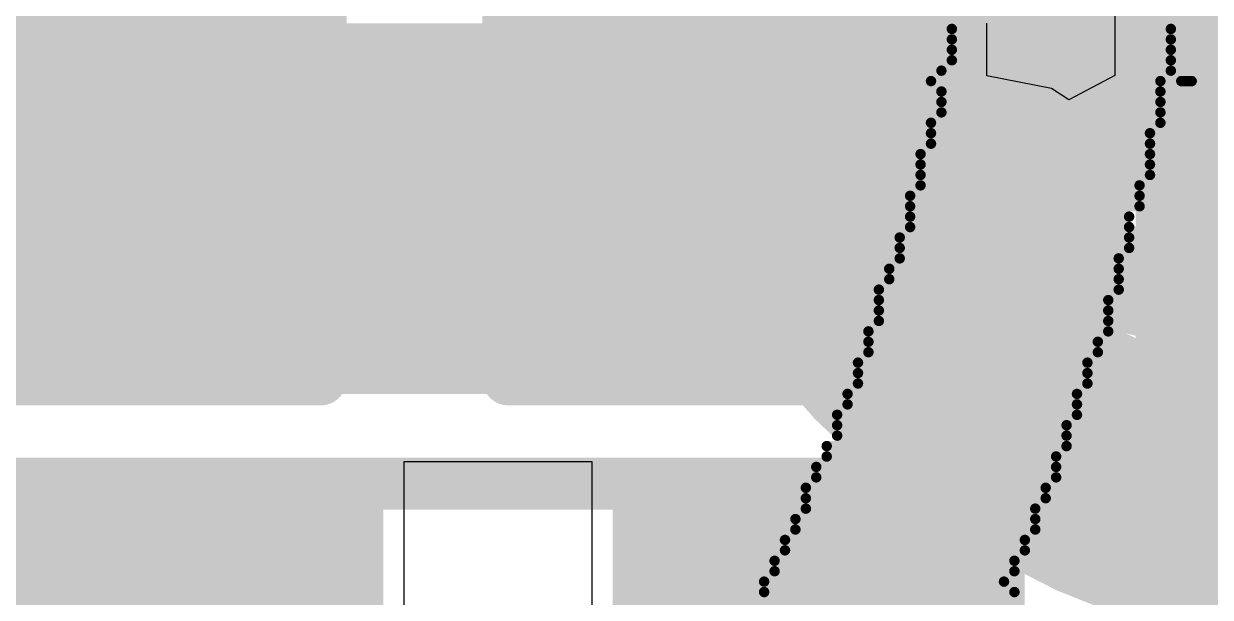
# Model space of a CAD drawing. Header units: inches. Extents: x -5 to 426, y -53 to 116.
# Drawn here: x 35.24 to 38.13, y -10.555 to -9.158 of the extents above; entities that cross this region are included whole.
import ezdxf

# ---------------------------------------------------------------- set-up
doc = ezdxf.new("R2010")
doc.units = ezdxf.units.IN
for name, color, linetype in [('Board Outline', 216, 'Continuous'), ('Bottom Layer', 5, 'Continuous'), ('Bottom Overlay', 54, 'Continuous'), ('Top Layer', 1, 'Continuous'), ('Top Overlay', 2, 'Continuous'), ('Top Paste', 8, 'Continuous'), ('Top Solder', 216, 'Continuous')]:
    doc.layers.add(name, color=color, linetype=linetype)

# ---------------------------------------------------------------- blocks, each defined once
blk = doc.blocks.new('R___0603_3')
at = {"layer": 'Top Layer'}
for points in [[(-0.381, 0.4445), (-0.381, -0.4445), (-1.143, -0.4445), (-1.143, 0.4445)], [(1.143, 0.4445), (1.143, -0.4445), (0.381, -0.4445), (0.381, 0.4445)]]:
    blk.add_hatch(color=1, dxfattribs=at).paths.add_polyline_path(points)
at = {"layer": 'Top Paste'}
for points in [[(-0.381, 0.4445), (-0.381, -0.4445), (-1.143, -0.4445), (-1.143, 0.4445)], [(1.143, 0.4445), (1.143, -0.4445), (0.381, -0.4445), (0.381, 0.4445)]]:
    blk.add_hatch(color=8, dxfattribs=at).paths.add_polyline_path(points)
at = {"layer": 'Top Solder'}
for points in [[(-0.2794, 0.5461), (-0.2794, -0.5461), (-1.2446, -0.5461), (-1.2446, 0.5461)], [(1.2446, 0.5461), (1.2446, -0.5461), (0.2794, -0.5461), (0.2794, 0.5461)]]:
    blk.add_hatch(color=216, dxfattribs=at).paths.add_polyline_path(points)
at = {"layer": 'Top Overlay'}
for points in [[(-1.2192, 0.5334, 0.127, 0.127, 0), (-1.2192, -0.5334, 0.127, 0.127, 0)], [(-1.2192, 0.5334, 0.127, 0.127, 0), (1.2192, 0.5334, 0.127, 0.127, 0)], [(1.2192, 0.5334, 0.127, 0.127, 0), (1.2192, -0.5334, 0.127, 0.127, 0)], [(-1.2192, -0.5334, 0.127, 0.127, 0), (1.2192, -0.5334, 0.127, 0.127, 0)]]:
    blk.add_lwpolyline(points, format="xyseb", dxfattribs=at)
for points in [[(-1.25095, 0.5334, 0.0635, 0.0635, 1), (-1.18745, 0.5334, 0.0635, 0.0635, 1)], [(-1.25095, 0.5334, 0.0635, 0.0635, 1), (-1.18745, 0.5334, 0.0635, 0.0635, 1)], [(1.18745, 0.5334, 0.0635, 0.0635, 1), (1.25095, 0.5334, 0.0635, 0.0635, 1)], [(1.18745, 0.5334, 0.0635, 0.0635, 1), (1.25095, 0.5334, 0.0635, 0.0635, 1)], [(-1.25095, -0.5334, 0.0635, 0.0635, 1), (-1.18745, -0.5334, 0.0635, 0.0635, 1)], [(-1.25095, -0.5334, 0.0635, 0.0635, 1), (-1.18745, -0.5334, 0.0635, 0.0635, 1)], [(1.18745, -0.5334, 0.0635, 0.0635, 1), (1.25095, -0.5334, 0.0635, 0.0635, 1)], [(1.18745, -0.5334, 0.0635, 0.0635, 1), (1.25095, -0.5334, 0.0635, 0.0635, 1)]]:
    blk.add_lwpolyline(points, format="xyseb", close=True, dxfattribs=at)
blk = doc.blocks.new('R___0603_6')
at = {"layer": 'Top Layer'}
for points in [[(-0.381, 0.4445), (-0.381, -0.4445), (-1.143, -0.4445), (-1.143, 0.4445)], [(1.143, 0.4445), (1.143, -0.4445), (0.381, -0.4445), (0.381, 0.4445)]]:
    blk.add_hatch(color=1, dxfattribs=at).paths.add_polyline_path(points)
at = {"layer": 'Top Paste'}
for points in [[(-0.381, 0.4445), (-0.381, -0.4445), (-1.143, -0.4445), (-1.143, 0.4445)], [(1.143, 0.4445), (1.143, -0.4445), (0.381, -0.4445), (0.381, 0.4445)]]:
    blk.add_hatch(color=8, dxfattribs=at).paths.add_polyline_path(points)
at = {"layer": 'Top Solder'}
for points in [[(-0.2794, 0.5461), (-0.2794, -0.5461), (-1.2446, -0.5461), (-1.2446, 0.5461)], [(1.2446, 0.5461), (1.2446, -0.5461), (0.2794, -0.5461), (0.2794, 0.5461)]]:
    blk.add_hatch(color=216, dxfattribs=at).paths.add_polyline_path(points)
at = {"layer": 'Top Overlay'}
for points in [[(-1.2192, 0.5334, 0.127, 0.127, 0), (1.2192, 0.5334, 0.127, 0.127, 0)], [(-1.2192, 0.5334, 0.127, 0.127, 0), (-1.2192, -0.5334, 0.127, 0.127, 0)], [(1.2192, 0.5334, 0.127, 0.127, 0), (1.2192, -0.5334, 0.127, 0.127, 0)], [(-1.2192, -0.5334, 0.127, 0.127, 0), (1.2192, -0.5334, 0.127, 0.127, 0)]]:
    blk.add_lwpolyline(points, format="xyseb", dxfattribs=at)
for points in [[(-1.25095, 0.5334, 0.0635, 0.0635, 1), (-1.18745, 0.5334, 0.0635, 0.0635, 1)], [(-1.25095, 0.5334, 0.0635, 0.0635, 1), (-1.18745, 0.5334, 0.0635, 0.0635, 1)], [(1.18745, 0.5334, 0.0635, 0.0635, 1), (1.25095, 0.5334, 0.0635, 0.0635, 1)], [(1.18745, 0.5334, 0.0635, 0.0635, 1), (1.25095, 0.5334, 0.0635, 0.0635, 1)], [(-1.25095, -0.5334, 0.0635, 0.0635, 1), (-1.18745, -0.5334, 0.0635, 0.0635, 1)], [(-1.25095, -0.5334, 0.0635, 0.0635, 1), (-1.18745, -0.5334, 0.0635, 0.0635, 1)], [(1.18745, -0.5334, 0.0635, 0.0635, 1), (1.25095, -0.5334, 0.0635, 0.0635, 1)], [(1.18745, -0.5334, 0.0635, 0.0635, 1), (1.25095, -0.5334, 0.0635, 0.0635, 1)]]:
    blk.add_lwpolyline(points, format="xyseb", close=True, dxfattribs=at)
blk = doc.blocks.new('TQFN_16_EP_3_3__49')
at = {"layer": 'Top Layer'}
for points in [[(-1.825, 0.9), (-1.025, 0.9), (-1.025, 0.6), (-1.825, 0.6)], [(-1.825, 0.4), (-1.025, 0.4), (-1.025, 0.1), (-1.825, 0.1)], [(-1.825, -0.1), (-1.025, -0.1), (-1.025, -0.4), (-1.825, -0.4)]]:
    blk.add_hatch(color=1, dxfattribs=at).paths.add_polyline_path(points)
at = {"layer": 'Top Paste'}
for points in [[(-1.825, 0.9), (-1.025, 0.9), (-1.025, 0.6), (-1.825, 0.6)], [(-1.825, 0.4), (-1.025, 0.4), (-1.025, 0.1), (-1.825, 0.1)], [(-1.825, -0.1), (-1.025, -0.1), (-1.025, -0.4), (-1.825, -0.4)]]:
    blk.add_hatch(color=8, dxfattribs=at).paths.add_polyline_path(points)
at = {"layer": 'Top Solder'}
for points in [[(-1.9266, 1.0016), (-0.9234, 1.0016), (-0.9234, 0.4984), (-1.9266, 0.4984)], [(-1.9266, 0.5016), (-0.9234, 0.5016), (-0.9234, -0.0016), (-1.9266, -0.0016)], [(-1.9266, 0.0016), (-0.9234, 0.0016), (-0.9234, -0.5016), (-1.9266, -0.5016)]]:
    blk.add_hatch(color=216, dxfattribs=at).paths.add_polyline_path(points)
at = {"layer": 'Top Overlay'}
for points in [[(-2.1082, 0.9144, 0.127, 0.127, 0), (-1.9812, 0.7874, 0.127, 0.127, 0)], [(-2.1082, 0.6604, 0.127, 0.127, 0), (-2.1082, 0.9144, 0.127, 0.127, 0)], [(-2.1082, 0.6604, 0.127, 0.127, 0), (-1.9812, 0.7874, 0.127, 0.127, 0)]]:
    blk.add_lwpolyline(points, format="xyseb", dxfattribs=at)
for points in [[(-2.1399, 0.9144, 0.0635, 0.0635, 1), (-2.0764, 0.9144, 0.0635, 0.0635, 1)], [(-2.1399, 0.9144, 0.0635, 0.0635, 1), (-2.0764, 0.9144, 0.0635, 0.0635, 1)], [(-2.013, 0.7874, 0.0635, 0.0635, 1), (-1.9494, 0.7874, 0.0635, 0.0635, 1)], [(-2.013, 0.7874, 0.0635, 0.0635, 1), (-1.9494, 0.7874, 0.0635, 0.0635, 1)], [(-2.1399, 0.6604, 0.0635, 0.0635, 1), (-2.0764, 0.6604, 0.0635, 0.0635, 1)], [(-2.1399, 0.6604, 0.0635, 0.0635, 1), (-2.0764, 0.6604, 0.0635, 0.0635, 1)]]:
    blk.add_lwpolyline(points, format="xyseb", close=True, dxfattribs=at)
blk = doc.blocks.new('R___0603_52')
at = {"layer": 'Top Layer'}
for points in [[(-0.381, 0.4445), (-0.381, -0.4445), (-1.143, -0.4445), (-1.143, 0.4445)], [(1.143, 0.4445), (1.143, -0.4445), (0.381, -0.4445), (0.381, 0.4445)]]:
    blk.add_hatch(color=1, dxfattribs=at).paths.add_polyline_path(points)
at = {"layer": 'Top Paste'}
for points in [[(-0.381, 0.4445), (-0.381, -0.4445), (-1.143, -0.4445), (-1.143, 0.4445)], [(1.143, 0.4445), (1.143, -0.4445), (0.381, -0.4445), (0.381, 0.4445)]]:
    blk.add_hatch(color=8, dxfattribs=at).paths.add_polyline_path(points)
at = {"layer": 'Top Solder'}
for points in [[(-0.2794, 0.5461), (-0.2794, -0.5461), (-1.2446, -0.5461), (-1.2446, 0.5461)], [(1.2446, 0.5461), (1.2446, -0.5461), (0.2794, -0.5461), (0.2794, 0.5461)]]:
    blk.add_hatch(color=216, dxfattribs=at).paths.add_polyline_path(points)
at = {"layer": 'Top Overlay'}
for points in [[(-1.2192, 0.5334, 0.127, 0.127, 0), (-1.2192, -0.5334, 0.127, 0.127, 0)], [(1.2192, 0.5334, 0.127, 0.127, 0), (-1.2192, 0.5334, 0.127, 0.127, 0)], [(1.2192, 0.5334, 0.127, 0.127, 0), (1.2192, -0.5334, 0.127, 0.127, 0)], [(1.2192, -0.5334, 0.127, 0.127, 0), (-1.2192, -0.5334, 0.127, 0.127, 0)]]:
    blk.add_lwpolyline(points, format="xyseb", dxfattribs=at)
for points in [[(-1.25095, 0.5334, 0.0635, 0.0635, 1), (-1.18745, 0.5334, 0.0635, 0.0635, 1)], [(-1.25095, 0.5334, 0.0635, 0.0635, 1), (-1.18745, 0.5334, 0.0635, 0.0635, 1)], [(1.18745, 0.5334, 0.0635, 0.0635, 1), (1.25095, 0.5334, 0.0635, 0.0635, 1)], [(1.18745, 0.5334, 0.0635, 0.0635, 1), (1.25095, 0.5334, 0.0635, 0.0635, 1)], [(-1.25095, -0.5334, 0.0635, 0.0635, 1), (-1.18745, -0.5334, 0.0635, 0.0635, 1)], [(-1.25095, -0.5334, 0.0635, 0.0635, 1), (-1.18745, -0.5334, 0.0635, 0.0635, 1)], [(1.18745, -0.5334, 0.0635, 0.0635, 1), (1.25095, -0.5334, 0.0635, 0.0635, 1)], [(1.18745, -0.5334, 0.0635, 0.0635, 1), (1.25095, -0.5334, 0.0635, 0.0635, 1)]]:
    blk.add_lwpolyline(points, format="xyseb", close=True, dxfattribs=at)

msp = doc.modelspace()

# ---------------------------------------------------------------- hatches: boundary and pattern name
at = {"layer": 'Top Layer'}
msp.add_hatch(color=1, dxfattribs=at).paths.add_polyline_path([(37.4213, -9.1568), (30.8844, -9.1568), (30.8844, -10.0596), (37.4213, -10.0596)])

# ---------------------------------------------------------------- linework, layer by layer
at = {"layer": 'Board Outline'}
msp.add_lwpolyline([(49.7725, 6.3481, 0.254, 0.254, -1.144567), (-0.2979, -38.4414, 0.254, 0.254, 0)], format="xyseb", dxfattribs=at)
at = {"layer": 'Bottom Layer'}
msp.add_lwpolyline([(38.4742, -10.3898, 0.635, 0.635, -0.401219), (36.9539, -8.8001, 0.635, 0.635, 0)], format="xyseb", dxfattribs=at)
at = {"layer": 'Bottom Overlay'}
for points in [[(32.0651, -9.1452, 0.0254, 0.0254, 0), (35.2401, -9.1452, 0.0254, 0.0254, 0)], [(37.5007, -9.1452, 0.0254, 0.0254, 0), (38.0595, -9.1452, 0.0254, 0.0254, 0)], [(37.5007, -9.1706, 0.0254, 0.0254, 0), (38.0341, -9.1706, 0.0254, 0.0254, 0)], [(37.5007, -9.196, 0.0254, 0.0254, 0), (38.0341, -9.196, 0.0254, 0.0254, 0)], [(37.5007, -9.2214, 0.0254, 0.0254, 0), (38.0341, -9.2214, 0.0254, 0.0254, 0)], [(37.5007, -9.2468, 0.0254, 0.0254, 0), (38.0341, -9.2468, 0.0254, 0.0254, 0)], [(37.4753, -9.2722, 0.0254, 0.0254, 0), (38.0341, -9.2722, 0.0254, 0.0254, 0)], [(37.4499, -9.2976, 0.0254, 0.0254, 0), (38.0087, -9.2976, 0.0254, 0.0254, 0)], [(38.0595, -9.2976, 0.0254, 0.0254, 0), (38.0849, -9.2976, 0.0254, 0.0254, 0)], [(37.4753, -9.323, 0.0254, 0.0254, 0), (38.0087, -9.323, 0.0254, 0.0254, 0)], [(37.4753, -9.3484, 0.0254, 0.0254, 0), (38.0087, -9.3484, 0.0254, 0.0254, 0)], [(37.4753, -9.3738, 0.0254, 0.0254, 0), (38.0087, -9.3738, 0.0254, 0.0254, 0)], [(37.4499, -9.3992, 0.0254, 0.0254, 0), (38.0087, -9.3992, 0.0254, 0.0254, 0)], [(37.4499, -9.4246, 0.0254, 0.0254, 0), (37.9833, -9.4246, 0.0254, 0.0254, 0)], [(37.4499, -9.45, 0.0254, 0.0254, 0), (37.9833, -9.45, 0.0254, 0.0254, 0)], [(37.4245, -9.4754, 0.0254, 0.0254, 0), (37.9833, -9.4754, 0.0254, 0.0254, 0)], [(37.4245, -9.5008, 0.0254, 0.0254, 0), (37.9833, -9.5008, 0.0254, 0.0254, 0)], [(37.4245, -9.5262, 0.0254, 0.0254, 0), (37.9833, -9.5262, 0.0254, 0.0254, 0)], [(37.3991, -9.577, 0.0254, 0.0254, 0), (37.9579, -9.577, 0.0254, 0.0254, 0)], [(37.4245, -9.5516, 0.0254, 0.0254, 0), (37.9579, -9.5516, 0.0254, 0.0254, 0)], [(37.3991, -9.6024, 0.0254, 0.0254, 0), (37.9579, -9.6024, 0.0254, 0.0254, 0)], [(37.3991, -9.6278, 0.0254, 0.0254, 0), (37.9325, -9.6278, 0.0254, 0.0254, 0)], [(37.3991, -9.6532, 0.0254, 0.0254, 0), (37.9325, -9.6532, 0.0254, 0.0254, 0)], [(37.3737, -9.6786, 0.0254, 0.0254, 0), (37.9325, -9.6786, 0.0254, 0.0254, 0)], [(37.3737, -9.704, 0.0254, 0.0254, 0), (37.9325, -9.704, 0.0254, 0.0254, 0)], [(37.3737, -9.7294, 0.0254, 0.0254, 0), (37.9071, -9.7294, 0.0254, 0.0254, 0)], [(37.3483, -9.7548, 0.0254, 0.0254, 0), (37.9071, -9.7548, 0.0254, 0.0254, 0)], [(37.3483, -9.7802, 0.0254, 0.0254, 0), (37.9071, -9.7802, 0.0254, 0.0254, 0)], [(37.3229, -9.8056, 0.0254, 0.0254, 0), (37.9071, -9.8056, 0.0254, 0.0254, 0)], [(37.3229, -9.831, 0.0254, 0.0254, 0), (37.8817, -9.831, 0.0254, 0.0254, 0)], [(37.3229, -9.8564, 0.0254, 0.0254, 0), (37.8817, -9.8564, 0.0254, 0.0254, 0)], [(37.3229, -9.8818, 0.0254, 0.0254, 0), (37.8817, -9.8818, 0.0254, 0.0254, 0)], [(37.2975, -9.9072, 0.0254, 0.0254, 0), (37.8817, -9.9072, 0.0254, 0.0254, 0)], [(37.2975, -9.9326, 0.0254, 0.0254, 0), (37.8563, -9.9326, 0.0254, 0.0254, 0)], [(37.2975, -9.958, 0.0254, 0.0254, 0), (37.8563, -9.958, 0.0254, 0.0254, 0)], [(37.2721, -9.9834, 0.0254, 0.0254, 0), (37.8309, -9.9834, 0.0254, 0.0254, 0)], [(37.2721, -10.0088, 0.0254, 0.0254, 0), (37.8309, -10.0088, 0.0254, 0.0254, 0)], [(37.2721, -10.0342, 0.0254, 0.0254, 0), (37.8309, -10.0342, 0.0254, 0.0254, 0)], [(37.2467, -10.0596, 0.0254, 0.0254, 0), (37.8055, -10.0596, 0.0254, 0.0254, 0)], [(37.2467, -10.085, 0.0254, 0.0254, 0), (37.8055, -10.085, 0.0254, 0.0254, 0)], [(37.2213, -10.1104, 0.0254, 0.0254, 0), (37.8055, -10.1104, 0.0254, 0.0254, 0)], [(37.2213, -10.1358, 0.0254, 0.0254, 0), (37.7801, -10.1358, 0.0254, 0.0254, 0)], [(37.2213, -10.1612, 0.0254, 0.0254, 0), (37.7801, -10.1612, 0.0254, 0.0254, 0)], [(37.1959, -10.1866, 0.0254, 0.0254, 0), (37.7801, -10.1866, 0.0254, 0.0254, 0)], [(37.1959, -10.212, 0.0254, 0.0254, 0), (37.7547, -10.212, 0.0254, 0.0254, 0)], [(37.1705, -10.2374, 0.0254, 0.0254, 0), (37.7547, -10.2374, 0.0254, 0.0254, 0)], [(37.1705, -10.2628, 0.0254, 0.0254, 0), (37.7547, -10.2628, 0.0254, 0.0254, 0)], [(37.1451, -10.2882, 0.0254, 0.0254, 0), (37.7293, -10.2882, 0.0254, 0.0254, 0)], [(37.1451, -10.3136, 0.0254, 0.0254, 0), (37.7293, -10.3136, 0.0254, 0.0254, 0)], [(37.1451, -10.339, 0.0254, 0.0254, 0), (37.7039, -10.339, 0.0254, 0.0254, 0)], [(37.1197, -10.3644, 0.0254, 0.0254, 0), (37.7039, -10.3644, 0.0254, 0.0254, 0)], [(37.0943, -10.4152, 0.0254, 0.0254, 0), (37.6785, -10.4152, 0.0254, 0.0254, 0)], [(37.1197, -10.3898, 0.0254, 0.0254, 0), (37.7039, -10.3898, 0.0254, 0.0254, 0)], [(37.0943, -10.4406, 0.0254, 0.0254, 0), (37.6785, -10.4406, 0.0254, 0.0254, 0)], [(37.0689, -10.466, 0.0254, 0.0254, 0), (37.6531, -10.466, 0.0254, 0.0254, 0)], [(37.0689, -10.4914, 0.0254, 0.0254, 0), (37.6531, -10.4914, 0.0254, 0.0254, 0)], [(37.0435, -10.5168, 0.0254, 0.0254, 0), (37.6277, -10.5168, 0.0254, 0.0254, 0)], [(37.0435, -10.5422, 0.0254, 0.0254, 0), (37.6531, -10.5422, 0.0254, 0.0254, 0)]]:
    msp.add_lwpolyline(points, format="xyseb", dxfattribs=at)
for points in [[(37.4943, -9.1706, 0.0127, 0.0127, 1), (37.507, -9.1706, 0.0127, 0.0127, 1)], [(38.0277, -9.1706, 0.0127, 0.0127, 1), (38.0404, -9.1706, 0.0127, 0.0127, 1)], [(37.4943, -9.196, 0.0127, 0.0127, 1), (37.507, -9.196, 0.0127, 0.0127, 1)], [(38.0277, -9.196, 0.0127, 0.0127, 1), (38.0404, -9.196, 0.0127, 0.0127, 1)], [(37.4943, -9.2214, 0.0127, 0.0127, 1), (37.507, -9.2214, 0.0127, 0.0127, 1)], [(38.0277, -9.2214, 0.0127, 0.0127, 1), (38.0404, -9.2214, 0.0127, 0.0127, 1)], [(37.4943, -9.2468, 0.0127, 0.0127, 1), (37.507, -9.2468, 0.0127, 0.0127, 1)], [(38.0277, -9.2468, 0.0127, 0.0127, 1), (38.0404, -9.2468, 0.0127, 0.0127, 1)], [(37.4689, -9.2722, 0.0127, 0.0127, 1), (37.4816, -9.2722, 0.0127, 0.0127, 1)], [(38.0277, -9.2722, 0.0127, 0.0127, 1), (38.0404, -9.2722, 0.0127, 0.0127, 1)], [(37.4435, -9.2976, 0.0127, 0.0127, 1), (37.4562, -9.2976, 0.0127, 0.0127, 1)], [(38.0023, -9.2976, 0.0127, 0.0127, 1), (38.015, -9.2976, 0.0127, 0.0127, 1)], [(38.0531, -9.2976, 0.0127, 0.0127, 1), (38.0658, -9.2976, 0.0127, 0.0127, 1)], [(38.0785, -9.2976, 0.0127, 0.0127, 1), (38.0912, -9.2976, 0.0127, 0.0127, 1)], [(37.4689, -9.323, 0.0127, 0.0127, 1), (37.4816, -9.323, 0.0127, 0.0127, 1)], [(38.0023, -9.323, 0.0127, 0.0127, 1), (38.015, -9.323, 0.0127, 0.0127, 1)], [(37.4689, -9.3484, 0.0127, 0.0127, 1), (37.4816, -9.3484, 0.0127, 0.0127, 1)], [(37.4689, -9.3738, 0.0127, 0.0127, 1), (37.4816, -9.3738, 0.0127, 0.0127, 1)], [(38.0023, -9.3484, 0.0127, 0.0127, 1), (38.015, -9.3484, 0.0127, 0.0127, 1)], [(38.0023, -9.3738, 0.0127, 0.0127, 1), (38.015, -9.3738, 0.0127, 0.0127, 1)], [(37.4435, -9.3992, 0.0127, 0.0127, 1), (37.4562, -9.3992, 0.0127, 0.0127, 1)], [(38.0023, -9.3992, 0.0127, 0.0127, 1), (38.015, -9.3992, 0.0127, 0.0127, 1)], [(37.4435, -9.4246, 0.0127, 0.0127, 1), (37.4562, -9.4246, 0.0127, 0.0127, 1)], [(37.9769, -9.4246, 0.0127, 0.0127, 1), (37.9896, -9.4246, 0.0127, 0.0127, 1)], [(37.4435, -9.45, 0.0127, 0.0127, 1), (37.4562, -9.45, 0.0127, 0.0127, 1)], [(37.9769, -9.45, 0.0127, 0.0127, 1), (37.9896, -9.45, 0.0127, 0.0127, 1)], [(37.4181, -9.4754, 0.0127, 0.0127, 1), (37.4308, -9.4754, 0.0127, 0.0127, 1)], [(37.9769, -9.4754, 0.0127, 0.0127, 1), (37.9896, -9.4754, 0.0127, 0.0127, 1)], [(37.4181, -9.5008, 0.0127, 0.0127, 1), (37.4308, -9.5008, 0.0127, 0.0127, 1)], [(37.9769, -9.5008, 0.0127, 0.0127, 1), (37.9896, -9.5008, 0.0127, 0.0127, 1)], [(37.4181, -9.5262, 0.0127, 0.0127, 1), (37.4308, -9.5262, 0.0127, 0.0127, 1)], [(37.9769, -9.5262, 0.0127, 0.0127, 1), (37.9896, -9.5262, 0.0127, 0.0127, 1)], [(37.3927, -9.577, 0.0127, 0.0127, 1), (37.4054, -9.577, 0.0127, 0.0127, 1)], [(37.4181, -9.5516, 0.0127, 0.0127, 1), (37.4308, -9.5516, 0.0127, 0.0127, 1)], [(37.9515, -9.5516, 0.0127, 0.0127, 1), (37.9642, -9.5516, 0.0127, 0.0127, 1)], [(37.9515, -9.577, 0.0127, 0.0127, 1), (37.9642, -9.577, 0.0127, 0.0127, 1)], [(37.3927, -9.6024, 0.0127, 0.0127, 1), (37.4054, -9.6024, 0.0127, 0.0127, 1)], [(37.9515, -9.6024, 0.0127, 0.0127, 1), (37.9642, -9.6024, 0.0127, 0.0127, 1)], [(37.3927, -9.6278, 0.0127, 0.0127, 1), (37.4054, -9.6278, 0.0127, 0.0127, 1)], [(37.9261, -9.6278, 0.0127, 0.0127, 1), (37.9388, -9.6278, 0.0127, 0.0127, 1)], [(37.3927, -9.6532, 0.0127, 0.0127, 1), (37.4054, -9.6532, 0.0127, 0.0127, 1)], [(37.9261, -9.6532, 0.0127, 0.0127, 1), (37.9388, -9.6532, 0.0127, 0.0127, 1)], [(37.3673, -9.6786, 0.0127, 0.0127, 1), (37.38, -9.6786, 0.0127, 0.0127, 1)], [(37.9261, -9.6786, 0.0127, 0.0127, 1), (37.9388, -9.6786, 0.0127, 0.0127, 1)], [(37.3673, -9.704, 0.0127, 0.0127, 1), (37.38, -9.704, 0.0127, 0.0127, 1)], [(37.9261, -9.704, 0.0127, 0.0127, 1), (37.9388, -9.704, 0.0127, 0.0127, 1)], [(37.3673, -9.7294, 0.0127, 0.0127, 1), (37.38, -9.7294, 0.0127, 0.0127, 1)], [(37.9007, -9.7294, 0.0127, 0.0127, 1), (37.9134, -9.7294, 0.0127, 0.0127, 1)], [(37.3419, -9.7548, 0.0127, 0.0127, 1), (37.3546, -9.7548, 0.0127, 0.0127, 1)], [(37.3419, -9.7802, 0.0127, 0.0127, 1), (37.3546, -9.7802, 0.0127, 0.0127, 1)], [(37.9007, -9.7548, 0.0127, 0.0127, 1), (37.9134, -9.7548, 0.0127, 0.0127, 1)], [(37.9007, -9.7802, 0.0127, 0.0127, 1), (37.9134, -9.7802, 0.0127, 0.0127, 1)], [(37.3165, -9.8056, 0.0127, 0.0127, 1), (37.3292, -9.8056, 0.0127, 0.0127, 1)], [(37.9007, -9.8056, 0.0127, 0.0127, 1), (37.9134, -9.8056, 0.0127, 0.0127, 1)], [(37.3165, -9.831, 0.0127, 0.0127, 1), (37.3292, -9.831, 0.0127, 0.0127, 1)], [(37.8753, -9.831, 0.0127, 0.0127, 1), (37.888, -9.831, 0.0127, 0.0127, 1)], [(37.3165, -9.8564, 0.0127, 0.0127, 1), (37.3292, -9.8564, 0.0127, 0.0127, 1)], [(37.8753, -9.8564, 0.0127, 0.0127, 1), (37.888, -9.8564, 0.0127, 0.0127, 1)], [(37.3165, -9.8818, 0.0127, 0.0127, 1), (37.3292, -9.8818, 0.0127, 0.0127, 1)], [(37.8753, -9.8818, 0.0127, 0.0127, 1), (37.888, -9.8818, 0.0127, 0.0127, 1)], [(37.2911, -9.9072, 0.0127, 0.0127, 1), (37.3038, -9.9072, 0.0127, 0.0127, 1)], [(37.8753, -9.9072, 0.0127, 0.0127, 1), (37.888, -9.9072, 0.0127, 0.0127, 1)], [(37.2911, -9.9326, 0.0127, 0.0127, 1), (37.3038, -9.9326, 0.0127, 0.0127, 1)], [(37.8499, -9.9326, 0.0127, 0.0127, 1), (37.8626, -9.9326, 0.0127, 0.0127, 1)], [(37.2911, -9.958, 0.0127, 0.0127, 1), (37.3038, -9.958, 0.0127, 0.0127, 1)], [(37.8499, -9.958, 0.0127, 0.0127, 1), (37.8626, -9.958, 0.0127, 0.0127, 1)], [(37.2657, -9.9834, 0.0127, 0.0127, 1), (37.2784, -9.9834, 0.0127, 0.0127, 1)], [(37.2657, -10.0088, 0.0127, 0.0127, 1), (37.2784, -10.0088, 0.0127, 0.0127, 1)], [(37.8245, -9.9834, 0.0127, 0.0127, 1), (37.8372, -9.9834, 0.0127, 0.0127, 1)], [(37.8245, -10.0088, 0.0127, 0.0127, 1), (37.8372, -10.0088, 0.0127, 0.0127, 1)], [(37.2657, -10.0342, 0.0127, 0.0127, 1), (37.2784, -10.0342, 0.0127, 0.0127, 1)], [(37.8245, -10.0342, 0.0127, 0.0127, 1), (37.8372, -10.0342, 0.0127, 0.0127, 1)], [(37.2403, -10.0596, 0.0127, 0.0127, 1), (37.253, -10.0596, 0.0127, 0.0127, 1)], [(37.7991, -10.0596, 0.0127, 0.0127, 1), (37.8118, -10.0596, 0.0127, 0.0127, 1)], [(37.2403, -10.085, 0.0127, 0.0127, 1), (37.253, -10.085, 0.0127, 0.0127, 1)], [(37.7991, -10.085, 0.0127, 0.0127, 1), (37.8118, -10.085, 0.0127, 0.0127, 1)], [(37.2149, -10.1104, 0.0127, 0.0127, 1), (37.2276, -10.1104, 0.0127, 0.0127, 1)], [(37.7991, -10.1104, 0.0127, 0.0127, 1), (37.8118, -10.1104, 0.0127, 0.0127, 1)], [(37.2149, -10.1358, 0.0127, 0.0127, 1), (37.2276, -10.1358, 0.0127, 0.0127, 1)], [(37.7737, -10.1358, 0.0127, 0.0127, 1), (37.7864, -10.1358, 0.0127, 0.0127, 1)], [(37.2149, -10.1612, 0.0127, 0.0127, 1), (37.2276, -10.1612, 0.0127, 0.0127, 1)], [(37.7737, -10.1612, 0.0127, 0.0127, 1), (37.7864, -10.1612, 0.0127, 0.0127, 1)], [(37.1895, -10.1866, 0.0127, 0.0127, 1), (37.2022, -10.1866, 0.0127, 0.0127, 1)], [(37.1895, -10.212, 0.0127, 0.0127, 1), (37.2022, -10.212, 0.0127, 0.0127, 1)], [(37.7483, -10.212, 0.0127, 0.0127, 1), (37.761, -10.212, 0.0127, 0.0127, 1)], [(37.7737, -10.1866, 0.0127, 0.0127, 1), (37.7864, -10.1866, 0.0127, 0.0127, 1)], [(37.1641, -10.2374, 0.0127, 0.0127, 1), (37.1768, -10.2374, 0.0127, 0.0127, 1)], [(37.7483, -10.2374, 0.0127, 0.0127, 1), (37.761, -10.2374, 0.0127, 0.0127, 1)], [(37.1641, -10.2628, 0.0127, 0.0127, 1), (37.1768, -10.2628, 0.0127, 0.0127, 1)], [(37.7483, -10.2628, 0.0127, 0.0127, 1), (37.761, -10.2628, 0.0127, 0.0127, 1)], [(37.1387, -10.2882, 0.0127, 0.0127, 1), (37.1514, -10.2882, 0.0127, 0.0127, 1)], [(37.7229, -10.2882, 0.0127, 0.0127, 1), (37.7356, -10.2882, 0.0127, 0.0127, 1)], [(37.1387, -10.3136, 0.0127, 0.0127, 1), (37.1514, -10.3136, 0.0127, 0.0127, 1)], [(37.7229, -10.3136, 0.0127, 0.0127, 1), (37.7356, -10.3136, 0.0127, 0.0127, 1)], [(37.1387, -10.339, 0.0127, 0.0127, 1), (37.1514, -10.339, 0.0127, 0.0127, 1)], [(37.6975, -10.339, 0.0127, 0.0127, 1), (37.7102, -10.339, 0.0127, 0.0127, 1)], [(37.1133, -10.3644, 0.0127, 0.0127, 1), (37.126, -10.3644, 0.0127, 0.0127, 1)], [(37.6975, -10.3644, 0.0127, 0.0127, 1), (37.7102, -10.3644, 0.0127, 0.0127, 1)], [(37.0879, -10.4152, 0.0127, 0.0127, 1), (37.1006, -10.4152, 0.0127, 0.0127, 1)], [(37.1133, -10.3898, 0.0127, 0.0127, 1), (37.126, -10.3898, 0.0127, 0.0127, 1)], [(37.6721, -10.4152, 0.0127, 0.0127, 1), (37.6848, -10.4152, 0.0127, 0.0127, 1)], [(37.6975, -10.3898, 0.0127, 0.0127, 1), (37.7102, -10.3898, 0.0127, 0.0127, 1)], [(37.0879, -10.4406, 0.0127, 0.0127, 1), (37.1006, -10.4406, 0.0127, 0.0127, 1)], [(37.6721, -10.4406, 0.0127, 0.0127, 1), (37.6848, -10.4406, 0.0127, 0.0127, 1)], [(37.0625, -10.466, 0.0127, 0.0127, 1), (37.0752, -10.466, 0.0127, 0.0127, 1)], [(37.6467, -10.466, 0.0127, 0.0127, 1), (37.6594, -10.466, 0.0127, 0.0127, 1)], [(37.0625, -10.4914, 0.0127, 0.0127, 1), (37.0752, -10.4914, 0.0127, 0.0127, 1)], [(37.6467, -10.4914, 0.0127, 0.0127, 1), (37.6594, -10.4914, 0.0127, 0.0127, 1)], [(37.0371, -10.5168, 0.0127, 0.0127, 1), (37.0498, -10.5168, 0.0127, 0.0127, 1)], [(37.6213, -10.5168, 0.0127, 0.0127, 1), (37.634, -10.5168, 0.0127, 0.0127, 1)], [(37.0371, -10.5422, 0.0127, 0.0127, 1), (37.0498, -10.5422, 0.0127, 0.0127, 1)], [(37.6467, -10.5422, 0.0127, 0.0127, 1), (37.6594, -10.5422, 0.0127, 0.0127, 1)]]:
    msp.add_lwpolyline(points, format="xyseb", close=True, dxfattribs=at)
at = {"layer": 'Top Layer'}
for p, q in [((37.8975, -9.007), (37.8975, -9.2837)), ((37.5862, -9.2844), (37.5862, -9.1568)), ((37.7437, -9.3157), (37.5862, -9.2844)), ((37.8975, -9.2837), (37.7855, -9.3436)), ((37.7855, -9.3436), (37.7437, -9.3157)), ((36.1665, -11.3816), (36.1665, -10.2245)), ((36.1665, -10.2245), (36.6237, -10.2245)), ((36.6237, -10.2245), (36.6237, -11.4083))]:
    msp.add_line(p, q, dxfattribs=at)
for points in [[(36.9539, -9.5668, 0.254, 0.254, 0), (37.5534, -9.5668, 0.254, 0.254, 0)], [(37.5534, -9.5668, 0.254, 0.254, -0.198912), (37.7007, -9.6278, 0.254, 0.254, 0)], [(37.7007, -9.6278, 0.254, 0.254, 0), (37.7292, -9.6563, 0.254, 0.254, 0)], [(38.0988, -9.8094, 0.254, 0.254, -0.198912), (37.7292, -9.6563, 0.254, 0.254, 0)], [(38.0988, -9.8094, 0.254, 0.254, 0), (38.4499, -9.8094, 0.254, 0.254, 0)]]:
    msp.add_lwpolyline(points, format="xyseb", dxfattribs=at)
for points in [[(36.8904, -9.5668, 0.127, 0.127, 1), (37.0174, -9.5668, 0.127, 0.127, 1)], [(37.4899, -9.5668, 0.127, 0.127, 1), (37.6169, -9.5668, 0.127, 0.127, 1)], [(37.4899, -9.5668, 0.127, 0.127, 1), (37.6169, -9.5668, 0.127, 0.127, 1)], [(37.6372, -9.6278, 0.127, 0.127, 1), (37.7642, -9.6278, 0.127, 0.127, 1)], [(37.6372, -9.6278, 0.127, 0.127, 1), (37.7642, -9.6278, 0.127, 0.127, 1)], [(37.6657, -9.6563, 0.127, 0.127, 1), (37.7927, -9.6563, 0.127, 0.127, 1)], [(37.6657, -9.6563, 0.127, 0.127, 1), (37.7927, -9.6563, 0.127, 0.127, 1)], [(38.0353, -9.8094, 0.127, 0.127, 1), (38.1623, -9.8094, 0.127, 0.127, 1)], [(38.0353, -9.8094, 0.127, 0.127, 1), (38.1623, -9.8094, 0.127, 0.127, 1)]]:
    msp.add_lwpolyline(points, format="xyseb", close=True, dxfattribs=at)

# ---------------------------------------------------------------- block references
for name, p, rotation in [('R___0603_3', (35.4299, -8.8048), 90), ('R___0603_6', (36.9539, -8.8048), 90), ('R___0603_52', (36.3951, -10.8114), 180)]:
    msp.add_blockref(name, p, dxfattribs=dict(rotation=rotation))
msp.add_blockref('TQFN_16_EP_3_3__49', (39.8749, -10.0594))

doc.saveas('drawing.dxf')
